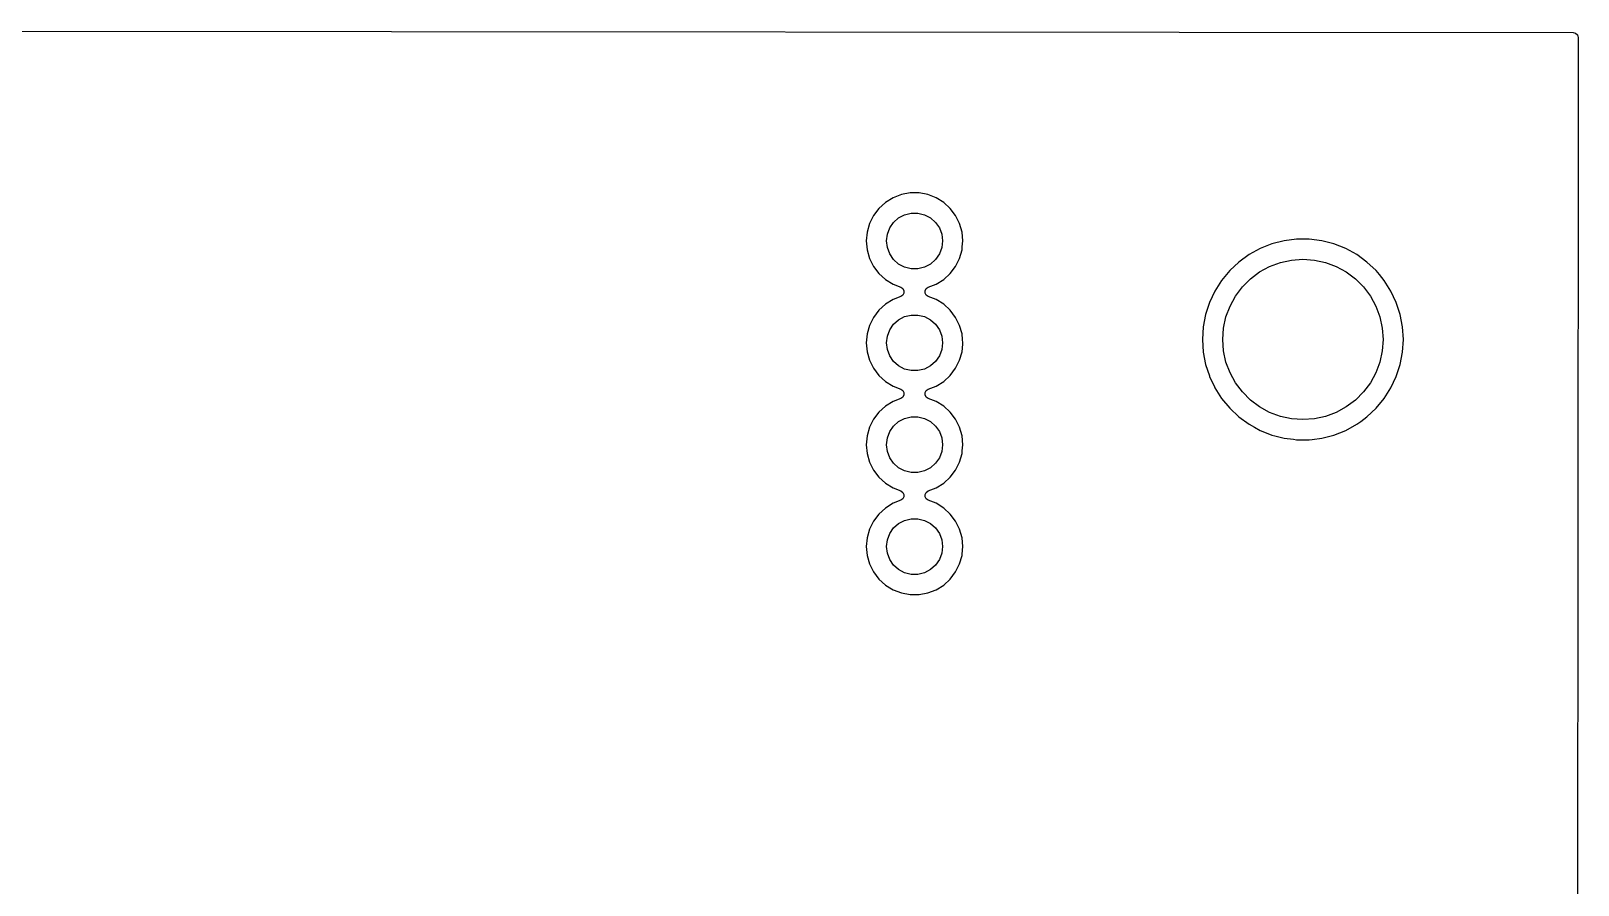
# Model space of a CAD drawing. Extents: x 30 to 259, y -142 to -25.
# Drawn here: x 220.28 to 258.88, y -46.16 to -24.86 of the extents above; entities that cross this region are included whole.
import ezdxf

# ---------------------------------------------------------------- set-up
doc = ezdxf.new("R2010")
doc.units = 0
doc.layers.add('BLACK', color=7, linetype='CONTINUOUS')

msp = doc.modelspace()

# ---------------------------------------------------------------- linework, layer by layer
at = {"layer": 'BLACK', "linetype": 'CONTINUOUS'}
for p, q in [((209.859, -24.864), (258.751, -24.9004)), ((258.751, -24.9004), (258.813, -24.9171)), ((258.813, -24.9171), (258.858, -24.9624)), ((258.858, -24.9624), (258.875, -25.0244)), ((258.875, -25.0244), (258.875, -27.3999)), ((258.875, -27.3999), (258.825, -121)), ((241.995, -28.9418), (241.788, -29.0221)), ((242.214, -28.901), (241.995, -28.9418)), ((241.995, -28.9418), (241.995, -28.9418)), ((242.436, -28.901), (242.214, -28.901)), ((242.655, -28.9418), (242.436, -28.901)), ((242.862, -29.0221), (242.655, -28.9418)), ((241.435, -29.2888), (241.301, -29.4661)), ((241.599, -29.1391), (241.435, -29.2888)), ((241.788, -29.0221), (241.599, -29.1391)), ((243.051, -29.1391), (242.862, -29.0221)), ((242.862, -29.0221), (242.862, -29.0221)), ((243.215, -29.2888), (243.051, -29.1391)), ((243.349, -29.4661), (243.215, -29.2888)), ((241.202, -29.665), (241.141, -29.8787)), ((241.301, -29.4661), (241.202, -29.665)), ((241.707, -29.7754), (241.802, -29.6368)), ((241.802, -29.6368), (241.928, -29.5251)), ((241.928, -29.5251), (242.077, -29.4469)), ((242.077, -29.4469), (242.241, -29.4066)), ((242.241, -29.4066), (242.409, -29.4066)), ((242.409, -29.4066), (242.573, -29.4469)), ((242.573, -29.4469), (242.722, -29.5251)), ((242.722, -29.5251), (242.848, -29.6368)), ((242.848, -29.6368), (242.943, -29.7754)), ((243.448, -29.665), (243.349, -29.4661)), ((243.509, -29.8787), (243.448, -29.665)), ((241.141, -29.8787), (241.121, -30.1)), ((241.121, -30.1), (241.141, -30.3213)), ((241.626, -30.1), (241.647, -29.9328)), ((241.647, -30.2672), (241.626, -30.1)), ((241.647, -29.9328), (241.707, -29.7754)), ((242.943, -29.7754), (243.003, -29.9328)), ((243.003, -29.9328), (243.023, -30.1)), ((243.023, -30.1), (243.003, -30.2672)), ((243.529, -30.1), (243.509, -29.8787)), ((243.509, -29.8787), (243.509, -29.8787)), ((243.515, -30.2502), (243.529, -30.1)), ((251.543, -30.0949), (251.238, -30.1732)), ((251.855, -30.0555), (251.543, -30.0949)), ((252.169, -30.0555), (251.855, -30.0555)), ((251.855, -30.0555), (251.855, -30.0555)), ((252.481, -30.0949), (252.169, -30.0555)), ((252.169, -30.0555), (252.169, -30.0555)), ((252.786, -30.1732), (252.481, -30.0949)), ((241.141, -30.3213), (241.202, -30.535)), ((241.707, -30.4246), (241.647, -30.2672)), ((241.802, -30.5632), (241.707, -30.4246)), ((242.943, -30.4246), (242.848, -30.5632)), ((243.003, -30.2672), (242.943, -30.4246)), ((243.448, -30.535), (243.509, -30.3213)), ((243.509, -30.3213), (243.515, -30.2502)), ((250.67, -30.4406), (250.415, -30.6255)), ((250.945, -30.289), (250.67, -30.4406)), ((251.238, -30.1732), (250.945, -30.289)), ((253.079, -30.289), (252.786, -30.1732)), ((253.083, -30.2912), (253.079, -30.289)), ((253.079, -30.289), (253.079, -30.289)), ((253.079, -30.289), (253.079, -30.289)), ((253.354, -30.4406), (253.083, -30.2912)), ((253.609, -30.6255), (253.354, -30.4406)), ((241.202, -30.535), (241.301, -30.7339)), ((241.301, -30.7339), (241.435, -30.9112)), ((241.928, -30.6749), (241.802, -30.5632)), ((242.077, -30.7531), (241.928, -30.6749)), ((242.241, -30.7934), (242.077, -30.7531)), ((242.409, -30.7934), (242.241, -30.7934)), ((242.573, -30.7531), (242.409, -30.7934)), ((242.722, -30.6749), (242.573, -30.7531)), ((242.848, -30.5632), (242.722, -30.6749)), ((243.215, -30.9112), (243.349, -30.7339)), ((243.349, -30.7339), (243.448, -30.535)), ((243.349, -30.7339), (243.349, -30.7339)), ((243.349, -30.7339), (243.349, -30.7339)), ((250.186, -30.8409), (249.985, -31.0833)), ((250.415, -30.6255), (250.186, -30.8409)), ((250.931, -30.8735), (251.181, -30.7367)), ((251.181, -30.7367), (251.449, -30.637)), ((251.449, -30.637), (251.727, -30.5764)), ((251.727, -30.5764), (252.012, -30.556)), ((252.012, -30.556), (252.297, -30.5764)), ((252.297, -30.5764), (252.575, -30.637)), ((252.575, -30.637), (252.843, -30.7367)), ((252.843, -30.7367), (253.093, -30.8735)), ((253.838, -30.8409), (253.609, -30.6255)), ((253.918, -30.9373), (253.838, -30.8409)), ((241.435, -30.9112), (241.599, -31.0609)), ((241.599, -31.0609), (241.788, -31.1779)), ((241.788, -31.1779), (241.788, -31.1779)), ((241.788, -31.1779), (241.788, -31.1779)), ((241.788, -31.1779), (241.986, -31.2544)), ((241.986, -31.2544), (242.034, -31.2882)), ((242.616, -31.2882), (242.664, -31.2544)), ((242.664, -31.2544), (242.862, -31.1779)), ((242.862, -31.1779), (243.051, -31.0609)), ((243.051, -31.0609), (243.215, -30.9112)), ((249.985, -31.0833), (249.816, -31.349)), ((250.329, -31.4747), (250.501, -31.2463)), ((250.501, -31.2463), (250.702, -31.0445)), ((250.702, -31.0445), (250.931, -30.8735)), ((253.093, -30.8735), (253.322, -31.0445)), ((253.322, -31.0445), (253.523, -31.2463)), ((253.523, -31.2463), (253.695, -31.4747)), ((254.039, -31.0833), (253.918, -30.9373)), ((254.208, -31.349), (254.039, -31.0833)), ((241.788, -31.5621), (241.599, -31.6791)), ((241.986, -31.4856), (241.788, -31.5621)), ((242.034, -31.4518), (241.986, -31.4856)), ((242.034, -31.2882), (242.061, -31.3405)), ((242.061, -31.3995), (242.034, -31.4518)), ((242.061, -31.3405), (242.061, -31.3995)), ((242.589, -31.3405), (242.616, -31.2882)), ((242.589, -31.3995), (242.589, -31.3405)), ((242.616, -31.4518), (242.589, -31.3995)), ((242.664, -31.4856), (242.616, -31.4518)), ((242.862, -31.5621), (242.664, -31.4856)), ((243.051, -31.6791), (242.862, -31.5621)), ((249.682, -31.6337), (249.585, -31.9329)), ((249.816, -31.349), (249.682, -31.6337)), ((250.193, -31.7252), (250.329, -31.4747)), ((253.695, -31.4747), (253.831, -31.7252)), ((254.342, -31.6337), (254.208, -31.349)), ((254.439, -31.9329), (254.342, -31.6337)), ((241.301, -32.0061), (241.202, -32.205)), ((241.435, -31.8288), (241.301, -32.0061)), ((241.599, -31.6791), (241.435, -31.8288)), ((241.928, -32.0651), (242.077, -31.9869)), ((242.077, -31.9869), (242.241, -31.9466)), ((242.241, -31.9466), (242.409, -31.9466)), ((242.409, -31.9466), (242.573, -31.9869)), ((242.573, -31.9869), (242.722, -32.0651)), ((243.215, -31.8288), (243.051, -31.6791)), ((243.349, -32.0061), (243.215, -31.8288)), ((243.448, -32.205), (243.349, -32.0061)), ((249.585, -31.9329), (249.526, -32.242)), ((250.032, -32.2714), (250.093, -31.9925)), ((250.093, -31.9925), (250.193, -31.7252)), ((253.831, -31.7252), (253.931, -31.9925)), ((253.931, -31.9925), (253.992, -32.2714)), ((254.498, -32.242), (254.439, -31.9329)), ((241.202, -32.205), (241.141, -32.4187)), ((241.647, -32.4728), (241.707, -32.3154)), ((241.707, -32.3154), (241.802, -32.1768)), ((241.802, -32.1768), (241.928, -32.0651)), ((242.722, -32.0651), (242.848, -32.1768)), ((242.848, -32.1768), (242.943, -32.3154)), ((242.943, -32.3154), (243.003, -32.4728)), ((243.509, -32.4187), (243.448, -32.205)), ((249.526, -32.242), (249.507, -32.556)), ((250.012, -32.556), (250.032, -32.2714)), ((253.992, -32.2714), (254.012, -32.556)), ((254.517, -32.556), (254.498, -32.242)), ((241.141, -32.4187), (241.121, -32.64)), ((241.121, -32.64), (241.141, -32.8613)), ((241.626, -32.64), (241.647, -32.4728)), ((241.647, -32.8072), (241.626, -32.64)), ((243.003, -32.4728), (243.023, -32.64)), ((243.023, -32.64), (243.003, -32.8072)), ((243.521, -32.556), (243.509, -32.4187)), ((243.509, -32.4187), (243.509, -32.4187)), ((243.509, -32.8613), (243.526, -32.6705)), ((243.529, -32.64), (243.521, -32.556)), ((243.526, -32.6705), (243.529, -32.64)), ((249.507, -32.556), (249.526, -32.87)), ((250.032, -32.8406), (250.012, -32.556)), ((254.012, -32.556), (253.992, -32.8406)), ((254.498, -32.87), (254.517, -32.556)), ((241.141, -32.8613), (241.202, -33.075)), ((241.202, -33.075), (241.301, -33.2739)), ((241.707, -32.9646), (241.647, -32.8072)), ((241.802, -33.1032), (241.707, -32.9646)), ((241.928, -33.2149), (241.802, -33.1032)), ((242.848, -33.1032), (242.722, -33.2149)), ((242.943, -32.9646), (242.848, -33.1032)), ((243.003, -32.8072), (242.943, -32.9646)), ((243.349, -33.2739), (243.448, -33.075)), ((243.448, -33.075), (243.509, -32.8613)), ((249.526, -32.87), (249.585, -33.1791)), ((249.585, -33.1791), (249.678, -33.4634)), ((250.093, -33.1195), (250.032, -32.8406)), ((250.193, -33.3868), (250.093, -33.1195)), ((253.931, -33.1195), (253.831, -33.3868)), ((253.992, -32.8406), (253.931, -33.1195)), ((254.342, -33.4783), (254.439, -33.1791)), ((254.439, -33.1791), (254.498, -32.87)), ((241.301, -33.2739), (241.435, -33.4512)), ((241.435, -33.4512), (241.599, -33.6009)), ((242.077, -33.2931), (241.928, -33.2149)), ((242.241, -33.3334), (242.077, -33.2931)), ((242.409, -33.3334), (242.241, -33.3334)), ((242.573, -33.2931), (242.409, -33.3334)), ((242.722, -33.2149), (242.573, -33.2931)), ((243.051, -33.6009), (243.215, -33.4512)), ((243.215, -33.4512), (243.349, -33.2739)), ((243.349, -33.2739), (243.349, -33.2739)), ((243.349, -33.2739), (243.349, -33.2739)), ((249.678, -33.4634), (249.682, -33.4783)), ((249.682, -33.4783), (249.804, -33.7355)), ((250.329, -33.6373), (250.193, -33.3868)), ((253.831, -33.3868), (253.695, -33.6373)), ((254.208, -33.763), (254.342, -33.4783)), ((241.599, -33.6009), (241.788, -33.7179)), ((241.788, -33.7179), (241.986, -33.7944)), ((241.986, -33.7944), (242.034, -33.8282)), ((242.034, -33.8282), (242.061, -33.8805)), ((242.061, -33.9395), (242.034, -33.9918)), ((242.061, -33.8805), (242.061, -33.9395)), ((242.589, -33.8805), (242.616, -33.8282)), ((242.589, -33.9395), (242.589, -33.8805)), ((242.616, -33.9918), (242.589, -33.9395)), ((242.616, -33.8282), (242.664, -33.7944)), ((242.664, -33.7944), (242.862, -33.7179)), ((242.862, -33.7179), (243.051, -33.6009)), ((249.804, -33.7355), (249.816, -33.763)), ((249.816, -33.763), (249.985, -34.0287)), ((250.501, -33.8657), (250.329, -33.6373)), ((250.702, -34.0675), (250.501, -33.8657)), ((253.523, -33.8657), (253.322, -34.0675)), ((253.695, -33.6373), (253.523, -33.8657)), ((254.039, -34.0287), (254.208, -33.763)), ((241.599, -34.2191), (241.435, -34.3688)), ((241.788, -34.1021), (241.599, -34.2191)), ((241.986, -34.0256), (241.788, -34.1021)), ((242.034, -33.9918), (241.986, -34.0256)), ((242.664, -34.0256), (242.616, -33.9918)), ((242.862, -34.1021), (242.664, -34.0256)), ((243.051, -34.2191), (242.862, -34.1021)), ((242.862, -34.1021), (242.862, -34.1021)), ((243.215, -34.3688), (243.051, -34.2191)), ((249.985, -34.0287), (250.186, -34.2711)), ((250.186, -34.2711), (250.415, -34.4865)), ((250.931, -34.2385), (250.702, -34.0675)), ((251.181, -34.3753), (250.931, -34.2385)), ((253.093, -34.2385), (252.843, -34.3753)), ((253.322, -34.0675), (253.093, -34.2385)), ((253.609, -34.4865), (253.838, -34.2711)), ((253.838, -34.2711), (254.039, -34.0287)), ((253.838, -34.2711), (253.838, -34.2711)), ((253.838, -34.2711), (253.838, -34.2711)), ((241.301, -34.5461), (241.202, -34.745)), ((241.435, -34.3688), (241.301, -34.5461)), ((241.707, -34.8554), (241.802, -34.7168)), ((241.802, -34.7168), (241.928, -34.6051)), ((241.928, -34.6051), (242.077, -34.5269)), ((242.077, -34.5269), (242.241, -34.4866)), ((242.241, -34.4866), (242.409, -34.4866)), ((242.409, -34.4866), (242.573, -34.5269)), ((242.573, -34.5269), (242.722, -34.6051)), ((242.722, -34.6051), (242.848, -34.7168)), ((242.848, -34.7168), (242.943, -34.8554)), ((243.349, -34.5461), (243.215, -34.3688)), ((243.448, -34.745), (243.349, -34.5461)), ((250.415, -34.4865), (250.67, -34.6714)), ((250.67, -34.6714), (250.803, -34.745)), ((251.449, -34.475), (251.181, -34.3753)), ((251.727, -34.5356), (251.449, -34.475)), ((252.012, -34.556), (251.727, -34.5356)), ((252.297, -34.5356), (252.012, -34.556)), ((252.575, -34.475), (252.297, -34.5356)), ((252.843, -34.3753), (252.575, -34.475)), ((253.079, -34.823), (253.354, -34.6714)), ((253.354, -34.6714), (253.453, -34.6002)), ((253.453, -34.6002), (253.609, -34.4865)), ((241.141, -34.9587), (241.121, -35.18)), ((241.202, -34.745), (241.141, -34.9587)), ((241.626, -35.18), (241.647, -35.0128)), ((241.647, -35.0128), (241.707, -34.8554)), ((242.943, -34.8554), (243.003, -35.0128)), ((243.003, -35.0128), (243.023, -35.18)), ((243.509, -34.9587), (243.448, -34.745)), ((243.529, -35.18), (243.509, -34.9587)), ((243.509, -34.9587), (243.509, -34.9587)), ((250.803, -34.745), (250.945, -34.823)), ((250.945, -34.823), (251.092, -34.8809)), ((251.092, -34.8809), (251.238, -34.9388)), ((251.238, -34.9388), (251.315, -34.9587)), ((251.315, -34.9587), (251.543, -35.0171)), ((251.543, -35.0171), (251.775, -35.0465)), ((251.775, -35.0465), (251.855, -35.0565)), ((251.855, -35.0565), (251.855, -35.0565)), ((251.855, -35.0565), (252.169, -35.0565)), ((252.169, -35.0565), (252.239, -35.0477)), ((252.169, -35.0565), (252.169, -35.0565)), ((252.239, -35.0477), (252.481, -35.0171)), ((252.481, -35.0171), (252.786, -34.9388)), ((252.786, -34.9388), (253.079, -34.823)), ((241.121, -35.18), (241.141, -35.4013)), ((241.141, -35.4013), (241.202, -35.615)), ((241.647, -35.3472), (241.626, -35.18)), ((241.707, -35.5046), (241.647, -35.3472)), ((243.003, -35.3472), (242.943, -35.5046)), ((243.023, -35.18), (243.003, -35.3472)), ((243.448, -35.615), (243.509, -35.4013)), ((243.509, -35.4013), (243.515, -35.3335)), ((243.515, -35.3335), (243.529, -35.18)), ((241.202, -35.615), (241.301, -35.8139)), ((241.301, -35.8139), (241.435, -35.9912)), ((241.802, -35.6432), (241.707, -35.5046)), ((241.928, -35.7549), (241.802, -35.6432)), ((242.077, -35.8331), (241.928, -35.7549)), ((242.241, -35.8734), (242.077, -35.8331)), ((242.409, -35.8734), (242.241, -35.8734)), ((242.573, -35.8331), (242.409, -35.8734)), ((242.722, -35.7549), (242.573, -35.8331)), ((242.848, -35.6432), (242.722, -35.7549)), ((242.943, -35.5046), (242.848, -35.6432)), ((243.215, -35.9912), (243.349, -35.8139)), ((243.349, -35.8139), (243.448, -35.615)), ((243.349, -35.8139), (243.349, -35.8139)), ((243.349, -35.8139), (243.349, -35.8139)), ((241.435, -35.9912), (241.599, -36.1409)), ((241.599, -36.1409), (241.788, -36.2579)), ((241.788, -36.2579), (241.986, -36.3344)), ((242.664, -36.3344), (242.862, -36.2579)), ((242.862, -36.2579), (243.051, -36.1409)), ((243.051, -36.1409), (243.215, -35.9912)), ((241.788, -36.6421), (241.599, -36.7591)), ((241.986, -36.5656), (241.788, -36.6421)), ((241.986, -36.3344), (242.034, -36.3682)), ((242.034, -36.5318), (241.986, -36.5656)), ((242.034, -36.3682), (242.061, -36.4205)), ((242.061, -36.4795), (242.034, -36.5318)), ((242.061, -36.4205), (242.061, -36.4795)), ((242.589, -36.4205), (242.616, -36.3682)), ((242.589, -36.4795), (242.589, -36.4205)), ((242.616, -36.5318), (242.589, -36.4795)), ((242.616, -36.3682), (242.664, -36.3344)), ((242.664, -36.5656), (242.616, -36.5318)), ((242.862, -36.6421), (242.664, -36.5656)), ((243.051, -36.7591), (242.862, -36.6421)), ((242.862, -36.6421), (242.862, -36.6421)), ((241.435, -36.9088), (241.301, -37.0861)), ((241.599, -36.7591), (241.435, -36.9088)), ((242.077, -37.0669), (242.241, -37.0266)), ((242.241, -37.0266), (242.409, -37.0266)), ((242.409, -37.0266), (242.573, -37.0669)), ((243.215, -36.9088), (243.051, -36.7591)), ((243.349, -37.0861), (243.215, -36.9088)), ((241.202, -37.285), (241.141, -37.4987)), ((241.301, -37.0861), (241.202, -37.285)), ((241.647, -37.5528), (241.707, -37.3954)), ((241.707, -37.3954), (241.802, -37.2568)), ((241.802, -37.2568), (241.928, -37.1451)), ((241.928, -37.1451), (242.077, -37.0669)), ((242.573, -37.0669), (242.722, -37.1451)), ((242.722, -37.1451), (242.848, -37.2568)), ((242.848, -37.2568), (242.943, -37.3954)), ((242.943, -37.3954), (243.003, -37.5528)), ((243.448, -37.285), (243.349, -37.0861)), ((243.509, -37.4987), (243.448, -37.285)), ((241.141, -37.4987), (241.121, -37.72)), ((241.121, -37.72), (241.141, -37.9413)), ((241.626, -37.72), (241.647, -37.5528)), ((241.647, -37.8872), (241.626, -37.72)), ((243.003, -37.5528), (243.023, -37.72)), ((243.023, -37.72), (243.003, -37.8872)), ((243.529, -37.72), (243.509, -37.4987)), ((243.509, -37.4987), (243.509, -37.4987)), ((243.512, -37.9092), (243.529, -37.72)), ((241.141, -37.9413), (241.202, -38.155)), ((241.202, -38.155), (241.301, -38.3539)), ((241.707, -38.0446), (241.647, -37.8872)), ((241.802, -38.1832), (241.707, -38.0446)), ((241.928, -38.2949), (241.802, -38.1832)), ((242.848, -38.1832), (242.722, -38.2949)), ((242.943, -38.0446), (242.848, -38.1832)), ((243.003, -37.8872), (242.943, -38.0446)), ((243.349, -38.3539), (243.448, -38.155)), ((243.448, -38.155), (243.509, -37.9413)), ((243.509, -37.9413), (243.512, -37.9092)), ((241.301, -38.3539), (241.435, -38.5312)), ((241.435, -38.5312), (241.599, -38.6809)), ((242.077, -38.3731), (241.928, -38.2949)), ((242.241, -38.4134), (242.077, -38.3731)), ((242.409, -38.4134), (242.241, -38.4134)), ((242.573, -38.3731), (242.409, -38.4134)), ((242.722, -38.2949), (242.573, -38.3731)), ((243.051, -38.6809), (243.215, -38.5312)), ((243.215, -38.5312), (243.349, -38.3539)), ((243.349, -38.3539), (243.349, -38.3539)), ((243.349, -38.3539), (243.349, -38.3539)), ((241.599, -38.6809), (241.753, -38.776)), ((241.753, -38.776), (241.788, -38.7979)), ((241.788, -38.7979), (241.995, -38.8782)), ((241.995, -38.8782), (242.214, -38.919)), ((242.214, -38.919), (242.436, -38.919)), ((242.436, -38.919), (242.655, -38.8782)), ((242.436, -38.919), (242.436, -38.919)), ((242.655, -38.8782), (242.862, -38.7979)), ((242.862, -38.7979), (243.051, -38.6809))]:
    msp.add_line(p, q, dxfattribs=at)

doc.saveas('drawing.dxf')
